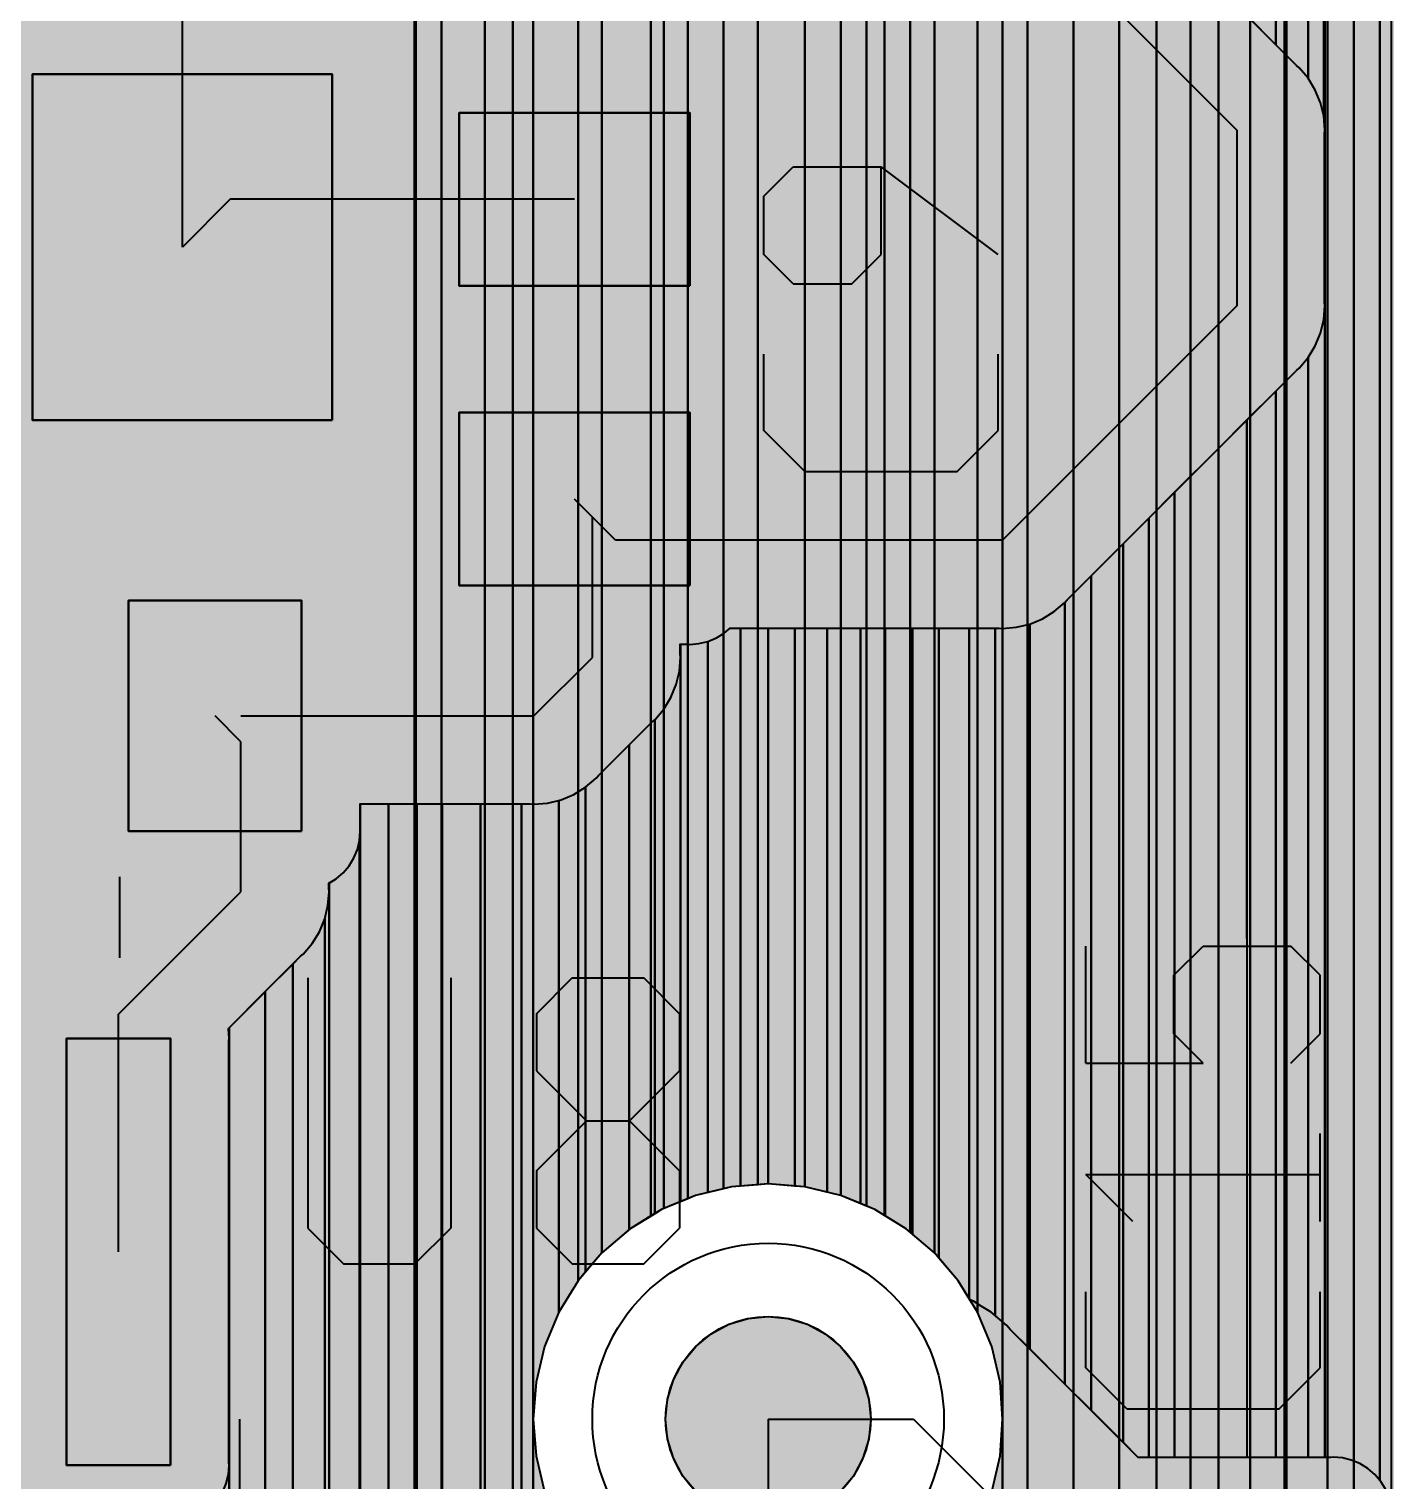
# Model space of a CAD drawing. Header units: millimetres. Extents: x 2 to 110, y 3 to 56.
# Drawn here: x 57.52 to 63.4, y 29.09 to 35.38 of the extents above; entities that cross this region are included whole.
import ezdxf

# ---------------------------------------------------------------- set-up
doc = ezdxf.new("R2010")
doc.units = ezdxf.units.MM
for name, color, linetype in [('bottom_copper', 7, 'Continuous'), ('drill_plated', 7, 'Continuous'), ('top_copper', 7, 'Continuous'), ('top_silk', 7, 'Continuous')]:
    doc.layers.add(name, color=color, linetype=linetype)

# ---------------------------------------------------------------- blocks, each defined once
blk = doc.blocks.new('Block30709')
at = {"layer": 'bottom_copper', "lineweight": 40}
for points in [[(1.0431, 0), (0.8566, 0), (0.8566, 48.838), (0.8982, 48.8552), (1.0431, 48.944), (1.0431, 0)], [(0.8566, 0), (0.7412, 0), (0.7412, 38.2971), (0.7487, 38.3093), (0.8099, 38.4571), (0.8472, 38.6126), (0.8566, 38.772), (0.8566, 0)], [(0.7412, 0), (0.5646, 0), (0.5646, 38.0554), (0.6651, 38.173), (0.7412, 38.2971), (0.7412, 0)], [(0.5552, 18.7894), (0.5179, 18.9449), (0.4567, 19.0927), (0.4066, 19.1744), (0.4066, 37.9273), (0.4396, 37.9475), (0.5552, 38.0463), (0.5552, 18.7894)], [(0.5646, 18.63), (0.5552, 18.7894), (0.5552, 38.0463), (0.5612, 38.0514), (0.5646, 38.0554), (0.5646, 18.63)], [(0.4066, 19.1744), (0.3731, 19.229), (0.2692, 19.3506), (0.2692, 37.8498), (0.3033, 37.8639), (0.4066, 37.9273), (0.4066, 19.1744)], [(0.2692, 19.3506), (0.1476, 19.4545), (0.1476, 37.8008), (0.1555, 37.8027), (0.2692, 37.8498), (0.2692, 19.3506)], [(0, 19.5428), (-0.1365, 19.5993), (-0.161, 19.6051), (-0.161, 37.753), (-0.1594, 37.7529), (0, 37.7654), (0, 19.5428)], [(0.1476, 19.4545), (0.0113, 19.5381), (0, 19.5428), (0, 37.7654), (0.1476, 37.8008), (0.1476, 19.4545)]]:
    blk.add_hatch(color=7, dxfattribs=at).paths.add_polyline_path(points, flags=0)
at = {"layer": 'bottom_copper', "color": 7, "lineweight": 40}
for points in [[(1.0431, 0), (0.8566, 0), (0.8566, 48.838), (0.8982, 48.8552), (1.0431, 48.944), (1.0431, 0)], [(0.8566, 0), (0.7412, 0), (0.7412, 38.2971), (0.7487, 38.3093), (0.8099, 38.4571), (0.8472, 38.6126), (0.8566, 38.772), (0.8566, 0)], [(0.7412, 0), (0.5646, 0), (0.5646, 38.0554), (0.6651, 38.173), (0.7412, 38.2971), (0.7412, 0)], [(0.5552, 18.7894), (0.5179, 18.9449), (0.4567, 19.0927), (0.4066, 19.1744), (0.4066, 37.9273), (0.4396, 37.9475), (0.5552, 38.0463), (0.5552, 18.7894)], [(0.5646, 18.63), (0.5552, 18.7894), (0.5552, 38.0463), (0.5612, 38.0514), (0.5646, 38.0554), (0.5646, 18.63)], [(0.4066, 19.1744), (0.3731, 19.229), (0.2692, 19.3506), (0.2692, 37.8498), (0.3033, 37.8639), (0.4066, 37.9273), (0.4066, 19.1744)], [(0.2692, 19.3506), (0.1476, 19.4545), (0.1476, 37.8008), (0.1555, 37.8027), (0.2692, 37.8498), (0.2692, 19.3506)], [(0, 19.5428), (-0.1365, 19.5993), (-0.161, 19.6051), (-0.161, 37.753), (-0.1594, 37.7529), (0, 37.7654), (0, 19.5428)], [(0.1476, 19.4545), (0.0113, 19.5381), (0, 19.5428), (0, 37.7654), (0.1476, 37.8008), (0.1476, 19.4545)]]:
    blk.add_lwpolyline(points, close=True, dxfattribs=at)
blk = doc.blocks.new('Block32048')
at = {"layer": 'bottom_copper', "lineweight": 40}
for points in [[(0.8535, 4.2449), (0.8113, 4.2708), (0.7746, 4.286), (0.7746, 19.4725), (0.8099, 19.5578), (0.8472, 19.7133), (0.8535, 19.8201), (0.8535, 4.2449)], [(0.7746, 4.286), (0.6635, 4.332), (0.6635, 19.2718), (0.6651, 19.2737), (0.7487, 19.41), (0.7746, 19.4725), (0.7746, 4.286)], [(0.6635, 4.332), (0.508, 4.3693), (0.508, 19.1066), (0.5612, 19.1521), (0.6635, 19.2718), (0.6635, 4.332)], [(0.508, 4.3693), (0.3486, 4.3818), (0.3033, 4.3782), (0.3033, 18.9646), (0.4396, 19.0482), (0.508, 19.1066), (0.508, 4.3693)], [(0.3033, 4.3782), (0.1892, 4.3693), (0.1555, 4.3612), (0.1555, 18.9034), (0.3033, 18.9646), (0.3033, 4.3782)], [(0.1555, 4.3612), (0.0337, 4.332), (0, 4.318), (0, 18.8661), (0.1555, 18.9034), (0.1555, 4.3612)], [(0, 4.318), (-0.1031, 4.2753), (-0.1031, 18.858), (0, 18.8661), (0, 4.318)], [(0.9645, 4.1727), (0.9476, 4.1872), (0.8535, 4.2449), (0.8535, 16.3167), (0.866, 16.1573), (0.9033, 16.0018), (0.9645, 15.854), (0.9645, 4.1727)], [(1.0692, 4.0833), (0.9645, 4.1727), (0.9645, 15.854), (1.0481, 15.7177), (1.0692, 15.693), (1.0692, 4.0833)], [(1.2567, 3.8254), (1.1731, 3.9617), (1.0692, 4.0833), (1.0692, 15.693), (1.152, 15.5961), (1.2567, 15.5066), (1.2567, 3.8254)], [(1.3646, 3.3627), (1.3552, 3.5221), (1.3179, 3.6776), (1.2567, 3.8254), (1.2567, 15.5066), (1.2736, 15.4922), (1.3646, 15.4364), (1.3646, 3.3627)], [(1.4738, -2.8146), (1.4212, -2.8187), (1.3646, -2.8323), (1.3646, 15.4364), (1.4099, 15.4086), (1.4738, 15.3821), (1.4738, -2.8146)], [(1.6729, -2.8135), (1.5806, -2.8062), (1.4738, -2.8146), (1.4738, 15.3821), (1.5577, 15.3474), (1.6729, 15.3197), (1.6729, -2.8135)], [(1.871, -2.8502), (1.74, -2.8187), (1.6729, -2.8135), (1.6729, 15.3197), (1.7132, 15.3101), (1.871, 15.2977), (1.871, -2.8502)], [(1.3646, -0.9553), (1.3552, -0.7959), (1.3179, -0.6404), (1.2567, -0.4926), (1.1731, -0.3563), (1.1731, 2.7637), (1.2567, 2.9), (1.3179, 3.0478), (1.3552, 3.2033), (1.3646, 3.3627), (1.3646, -0.9553)]]:
    blk.add_hatch(color=7, dxfattribs=at).paths.add_polyline_path(points, flags=0)
at = {"layer": 'bottom_copper', "color": 7, "lineweight": 40}
for points in [[(0.8535, 4.2449), (0.8113, 4.2708), (0.7746, 4.286), (0.7746, 19.4725), (0.8099, 19.5578), (0.8472, 19.7133), (0.8535, 19.8201), (0.8535, 4.2449)], [(0.7746, 4.286), (0.6635, 4.332), (0.6635, 19.2718), (0.6651, 19.2737), (0.7487, 19.41), (0.7746, 19.4725), (0.7746, 4.286)], [(0.6635, 4.332), (0.508, 4.3693), (0.508, 19.1066), (0.5612, 19.1521), (0.6635, 19.2718), (0.6635, 4.332)], [(0.508, 4.3693), (0.3486, 4.3818), (0.3033, 4.3782), (0.3033, 18.9646), (0.4396, 19.0482), (0.508, 19.1066), (0.508, 4.3693)], [(0.3033, 4.3782), (0.1892, 4.3693), (0.1555, 4.3612), (0.1555, 18.9034), (0.3033, 18.9646), (0.3033, 4.3782)], [(0.1555, 4.3612), (0.0337, 4.332), (0, 4.318), (0, 18.8661), (0.1555, 18.9034), (0.1555, 4.3612)], [(0, 4.318), (-0.1031, 4.2753), (-0.1031, 18.858), (0, 18.8661), (0, 4.318)], [(0.9645, 4.1727), (0.9476, 4.1872), (0.8535, 4.2449), (0.8535, 16.3167), (0.866, 16.1573), (0.9033, 16.0018), (0.9645, 15.854), (0.9645, 4.1727)], [(1.0692, 4.0833), (0.9645, 4.1727), (0.9645, 15.854), (1.0481, 15.7177), (1.0692, 15.693), (1.0692, 4.0833)], [(1.2567, 3.8254), (1.1731, 3.9617), (1.0692, 4.0833), (1.0692, 15.693), (1.152, 15.5961), (1.2567, 15.5066), (1.2567, 3.8254)], [(1.3646, 3.3627), (1.3552, 3.5221), (1.3179, 3.6776), (1.2567, 3.8254), (1.2567, 15.5066), (1.2736, 15.4922), (1.3646, 15.4364), (1.3646, 3.3627)], [(1.4738, -2.8146), (1.4212, -2.8187), (1.3646, -2.8323), (1.3646, 15.4364), (1.4099, 15.4086), (1.4738, 15.3821), (1.4738, -2.8146)], [(1.6729, -2.8135), (1.5806, -2.8062), (1.4738, -2.8146), (1.4738, 15.3821), (1.5577, 15.3474), (1.6729, 15.3197), (1.6729, -2.8135)], [(1.871, -2.8502), (1.74, -2.8187), (1.6729, -2.8135), (1.6729, 15.3197), (1.7132, 15.3101), (1.871, 15.2977), (1.871, -2.8502)], [(1.3646, -0.9553), (1.3552, -0.7959), (1.3179, -0.6404), (1.2567, -0.4926), (1.1731, -0.3563), (1.1731, 2.7637), (1.2567, 2.9), (1.3179, 3.0478), (1.3552, 3.2033), (1.3646, 3.3627), (1.3646, -0.9553)]]:
    blk.add_lwpolyline(points, close=True, dxfattribs=at)
blk = doc.blocks.new('Block32662')
at = {"layer": 'bottom_copper', "lineweight": 40}
for points in [[(0, 0), (-2.181, -2.1811), (-3.4404, -2.1811), (-3.4404, 42.8669), (0, 42.8669), (0, 0)], [(0.0057, 0.0057), (0, 0), (0, 41.2519), (0.0057, 41.1793), (0.0057, 0.0057)], [(0.1167, 0.1167), (0.0057, 0.0057), (0.0057, 33.7599), (0.0182, 33.6005), (0.0555, 33.445), (0.1167, 33.2972), (0.1167, 0.1167)], [(0.3042, 0.3042), (0.1167, 0.1167), (0.1167, 33.2972), (0.2003, 33.1609), (0.3042, 33.0393), (0.3042, 0.3042)], [(0.4258, 0.4258), (0.3042, 0.3042), (0.3042, 33.0393), (0.4258, 32.9354), (0.4258, 0.4258)], [(0.5137, 0.5137), (0.4258, 0.4258), (0.4258, 32.9354), (0.5137, 32.8815), (0.5137, 0.5137)], [(0.7083, 17.8489), (0.6247, 17.7126), (0.5635, 17.5648), (0.5262, 17.4093), (0.5137, 17.2499), (0.5137, 32.8815), (0.5621, 32.8518), (0.7083, 32.7913), (0.7083, 17.8489)], [(0.8122, 17.9705), (0.7083, 17.8489), (0.7083, 32.7913), (0.7099, 32.7906), (0.8122, 32.7661), (0.8122, 17.9705)], [(1.0248, 18.1302), (0.9338, 18.0744), (0.8122, 17.9705), (0.8122, 32.7661), (0.8654, 32.7533), (1.0248, 32.7408), (1.0248, 18.1302)], [(1.0811, 18.1625), (1.0701, 18.158), (1.0248, 18.1302), (1.0248, 32.7408), (1.0811, 32.7452), (1.0811, 18.1625)], [(0.7083, 13.5309), (0.6247, 13.3946), (0.5635, 13.2468), (0.5262, 13.0913), (0.5137, 12.9319), (0.5137, 17.2499), (0.5262, 17.0905), (0.5635, 16.935), (0.6247, 16.7872), (0.7083, 16.6509), (0.7083, 13.5309)]]:
    blk.add_hatch(color=7, dxfattribs=at).paths.add_polyline_path(points, flags=0)
at = {"layer": 'bottom_copper', "color": 7, "lineweight": 40}
for points in [[(0, 0), (-2.181, -2.1811), (-3.4404, -2.1811), (-3.4404, 42.8669), (0, 42.8669), (0, 0)], [(0.0057, 0.0057), (0, 0), (0, 41.2519), (0.0057, 41.1793), (0.0057, 0.0057)], [(0.1167, 0.1167), (0.0057, 0.0057), (0.0057, 33.7599), (0.0182, 33.6005), (0.0555, 33.445), (0.1167, 33.2972), (0.1167, 0.1167)], [(0.3042, 0.3042), (0.1167, 0.1167), (0.1167, 33.2972), (0.2003, 33.1609), (0.3042, 33.0393), (0.3042, 0.3042)], [(0.4258, 0.4258), (0.3042, 0.3042), (0.3042, 33.0393), (0.4258, 32.9354), (0.4258, 0.4258)], [(0.5137, 0.5137), (0.4258, 0.4258), (0.4258, 32.9354), (0.5137, 32.8815), (0.5137, 0.5137)], [(0.7083, 17.8489), (0.6247, 17.7126), (0.5635, 17.5648), (0.5262, 17.4093), (0.5137, 17.2499), (0.5137, 32.8815), (0.5621, 32.8518), (0.7083, 32.7913), (0.7083, 17.8489)], [(0.8122, 17.9705), (0.7083, 17.8489), (0.7083, 32.7913), (0.7099, 32.7906), (0.8122, 32.7661), (0.8122, 17.9705)], [(1.0248, 18.1302), (0.9338, 18.0744), (0.8122, 17.9705), (0.8122, 32.7661), (0.8654, 32.7533), (1.0248, 32.7408), (1.0248, 18.1302)], [(1.0811, 18.1625), (1.0701, 18.158), (1.0248, 18.1302), (1.0248, 32.7408), (1.0811, 32.7452), (1.0811, 18.1625)], [(0.7083, 13.5309), (0.6247, 13.3946), (0.5635, 13.2468), (0.5262, 13.0913), (0.5137, 12.9319), (0.5137, 17.2499), (0.5262, 17.0905), (0.5635, 16.935), (0.6247, 16.7872), (0.7083, 16.6509), (0.7083, 13.5309)]]:
    blk.add_lwpolyline(points, close=True, dxfattribs=at)
blk = doc.blocks.new('Block110843')
at = {"layer": 'top_copper', "lineweight": 40}
for points in [[(9.8731, 1.5999), (9.8507, 1.6262), (9.8203, 1.6521), (9.7862, 1.673), (9.7606, 1.6836), (9.7606, 17.314), (9.8731, 17.2015), (9.8731, 1.5999)], [(9.9222, 1.4859), (9.9128, 1.5247), (9.8975, 1.5617), (9.8766, 1.5958), (9.8731, 1.5999), (9.8731, 17.2015), (9.9222, 17.1524), (9.9222, 1.4859)], [(9.7606, 1.6836), (9.7492, 1.6883), (9.7104, 1.6977), (9.6705, 1.7008), (9.6605, 1.7), (9.6348, 1.7), (9.6348, 14.3283), (9.6527, 14.3575), (9.7139, 14.5053), (9.7512, 14.6608), (9.7606, 14.8202), (9.7606, 1.6836)], [(9.6301, 7.514), (9.6161, 7.5723), (9.5931, 7.6277), (9.5618, 7.6788), (9.5618, 14.2127), (9.5691, 14.2212), (9.6301, 14.3207), (9.6301, 7.514)], [(9.6348, 7.4542), (9.6301, 7.5139), (9.6301, 14.3207), (9.6348, 14.3283), (9.6348, 7.4542)], [(9.5618, 7.6788), (9.5228, 7.7244), (9.5114, 7.7342), (9.4219, 7.8237), (9.4219, 14.0626), (9.4652, 14.0996), (9.5618, 14.2127), (9.5618, 7.6788)], [(9.4219, 7.8237), (9.2969, 7.9487), (9.2968, 13.967), (9.3436, 13.9957), (9.4219, 14.0626), (9.4219, 7.8237)], [(9.6348, 6.6922), (9.6336, 6.7071), (9.6336, 7.4393), (9.6348, 7.4542), (9.6348, 6.6922)], [(9.6348, 1.7), (9.5618, 1.7), (9.5618, 6.4676), (9.5931, 6.5187), (9.6161, 6.5741), (9.6301, 6.6324), (9.6348, 6.6922), (9.6348, 1.7)], [(9.5618, 1.7), (9.4219, 1.7), (9.4219, 6.3227), (9.5114, 6.4122), (9.5228, 6.422), (9.5618, 6.4675), (9.5618, 1.7)], [(9.4219, 1.7), (9.2969, 1.7), (9.2968, 6.1976), (9.4219, 6.3227), (9.4219, 1.7)], [(9.2968, 1.7), (9.1732, 1.7), (9.1732, 6.074), (9.2968, 6.1976), (9.2968, 1.7)], [(9.1732, 1.7), (8.9831, 1.7), (8.9831, 5.8839), (9.1732, 6.074), (9.1732, 1.7)], [(8.9831, 1.7), (8.8711, 1.7), (8.871, 5.7718), (8.9831, 5.8839), (8.9831, 1.7)], [(8.871, 1.7), (8.8249, 1.7), (8.7592, 1.7657), (8.7592, 5.66), (8.871, 5.7718), (8.871, 1.7)], [(8.7592, 1.7657), (8.6207, 1.9042), (8.6207, 5.5215), (8.7592, 5.66), (8.7592, 1.7657)], [(8.6207, 1.9042), (8.5068, 2.018), (8.5068, 5.406), (8.5166, 5.4174), (8.6207, 5.5215), (8.6207, 1.9042)], [(8.5068, 2.018), (8.3547, 2.1701), (8.3547, 5.3127), (8.4101, 5.3357), (8.4612, 5.367), (8.5068, 5.406), (8.5068, 2.018)], [(7.1009, 2.8759), (7.0612, 2.8728), (6.9593, 2.8484), (6.9593, 5.237), (6.9962, 5.2523), (7.0303, 5.2732), (7.0561, 5.2952), (7.1009, 5.2952), (7.1009, 2.8759)], [(7.2206, 2.8853), (7.1009, 2.8759), (7.1009, 5.2952), (7.2206, 5.2952), (7.2206, 2.8853)], [(7.3365, 2.8762), (7.2206, 2.8853), (7.2206, 5.2952), (7.3365, 5.2952), (7.3365, 2.8762)], [(7.4768, 2.8496), (7.38, 2.8728), (7.3365, 2.8762), (7.3365, 5.2952), (7.4768, 5.2952), (7.4768, 2.8496)], [(7.6207, 2.8002), (7.5355, 2.8355), (7.4768, 2.8496), (7.4768, 5.2952), (7.6207, 5.2952), (7.6207, 2.8002)], [(7.7286, 2.7465), (7.6833, 2.7743), (7.6207, 2.8002), (7.6207, 5.2952), (7.7286, 5.2952), (7.7286, 2.7465)], [(7.8467, 2.6675), (7.8196, 2.6907), (7.7286, 2.7465), (7.7286, 5.2952), (7.8467, 5.2952), (7.8467, 2.6675)], [(7.9609, 2.5637), (7.9412, 2.5868), (7.8467, 2.6675), (7.8467, 5.2952), (7.9609, 5.2952), (7.9609, 2.5637)], [(8.0922, 2.3885), (8.0451, 2.4652), (7.9609, 2.5637), (7.9609, 5.2952), (8.0922, 5.2952), (8.0922, 2.3885)], [(8.2042, 2.3157), (8.1874, 2.33), (8.1445, 2.3562), (8.1107, 2.377), (8.0953, 2.3834), (8.0922, 2.3885), (8.0922, 5.2952), (8.2042, 5.2952), (8.2042, 2.3157)], [(8.3547, 2.1701), (8.2703, 2.2545), (8.2558, 2.2716), (8.2042, 2.3157), (8.2042, 5.2952), (8.2217, 5.2952), (8.2366, 5.294), (8.2963, 5.2987), (8.3547, 5.3127), (8.3547, 2.1701)], [(6.8408, 5.1682), (6.8396, 5.1831), (6.8396, 5.2253), (6.8408, 5.2253), (6.8408, 5.1682)], [(6.9593, 2.8484), (6.9057, 2.8355), (6.8408, 2.8086), (6.8408, 5.2253), (6.8706, 5.2253), (6.8806, 5.2245), (6.9204, 5.2277), (6.9593, 5.237), (6.9593, 2.8484)], [(6.8408, 2.8086), (6.7678, 2.7784), (6.7678, 4.9436), (6.7991, 4.9947), (6.8221, 5.0501), (6.8361, 5.1084), (6.8408, 5.1682), (6.8408, 2.8086)], [(6.7678, 2.7784), (6.7579, 2.7743), (6.7288, 2.7565), (6.7288, 4.898), (6.7678, 4.9435), (6.7678, 2.7784)], [(6.7288, 2.7565), (6.6216, 2.6907), (6.6176, 2.6873), (6.6176, 4.7884), (6.7174, 4.8882), (6.7288, 4.898), (6.7288, 2.7565)], [(6.6176, 2.6873), (6.5, 2.5868), (6.4292, 2.5039), (6.4292, 4.605), (6.4748, 4.644), (6.4846, 4.6554), (6.6176, 4.7884), (6.6176, 2.6873)], [(6.4292, 2.5039), (6.3961, 2.4652), (6.3125, 2.3289), (6.3125, 4.5483), (6.3227, 4.5507), (6.3781, 4.5737), (6.4292, 4.605), (6.4292, 2.5039)], [(5.4523, 4.4143), (5.4515, 4.4243), (5.4515, 4.5332), (5.4523, 4.5332), (5.4523, 4.4143)], [(5.5744, -0.7497), (5.4523, -0.8718), (5.4523, 4.5332), (5.5744, 4.5332), (5.5744, -0.7497)], [(5.6966, -0.6275), (5.5744, -0.7497), (5.5744, 4.5332), (5.6966, 4.5332), (5.6966, -0.6275)], [(5.8072, -0.5304), (5.7915, -0.54), (5.7231, -0.5984), (5.7086, -0.6155), (5.6966, -0.6275), (5.6966, 4.5332), (5.8072, 4.5332), (5.8072, -0.5304)], [(5.9727, -0.4535), (5.9514, -0.4586), (5.8897, -0.4841), (5.8682, -0.493), (5.8072, -0.5304), (5.8072, 4.5332), (5.9727, 4.5332), (5.9727, -0.4535)], [(6.1509, -0.4323), (6.1285, -0.4305), (6.0389, -0.4376), (5.9727, -0.4535), (5.9727, 4.5332), (6.1509, 4.5332), (6.1509, -0.4323)], [(6.2015, -0.4323), (6.1509, -0.4323), (6.1509, 4.5332), (6.1897, 4.5332), (6.2015, 4.5322), (6.2015, -0.4323)], [(6.3125, 2.3289), (6.2513, 2.1811), (6.214, 2.0256), (6.2015, 1.8662), (6.2015, 4.5322), (6.2046, 4.532), (6.2643, 4.5367), (6.3125, 4.5483), (6.3125, 2.3289)], [(5.4523, -0.8718), (5.4491, -0.875), (5.4489, 4.3737), (5.4491, 4.3745), (5.4523, 4.4143), (5.4523, -0.8718)], [(5.4489, -0.8752), (5.3168, -1.0073), (5.3168, 4.1895), (5.3472, 4.2082), (5.3776, 4.2342), (5.4036, 4.2646), (5.4245, 4.2987), (5.4398, 4.3356), (5.4489, 4.3737), (5.4489, -0.8752)], [(5.3168, 4.1522), (5.3156, 4.1672), (5.3156, 4.1888), (5.3168, 4.1895), (5.3168, 4.1522)], [(5.3168, -1.0073), (5.2981, -1.026), (5.2981, 4.0341), (5.3121, 4.0924), (5.3168, 4.1522), (5.3168, -1.0073)], [(5.2981, -1.026), (5.1592, -1.165), (5.1592, 3.838), (5.1934, 3.8722), (5.2048, 3.882), (5.2437, 3.9275), (5.2751, 3.9787), (5.2981, 4.0341), (5.2981, -1.026)], [(5.1592, -1.165), (5.0403, -1.2839), (5.0403, 3.7191), (5.1592, 3.838), (5.1592, -1.165)], [(5.0403, -1.2839), (4.8833, -1.4409), (4.8833, 3.5621), (5.0403, 3.7191), (5.0403, -1.2839)], [(4.8833, 3.5162), (4.8801, 3.5561), (4.8796, 3.5584), (4.8833, 3.5621), (4.8833, 3.5162)], [(4.8833, 1.6662), (4.8825, 1.6762), (4.8825, 3.5062), (4.8833, 3.5162), (4.8833, 1.6662)], [(6.3125, -0.4323), (6.2015, -0.4323), (6.2015, 1.8662), (6.214, 1.7068), (6.2513, 1.5513), (6.3125, 1.4035), (6.3125, -0.4323)], [(4.8833, -0.9338), (4.8801, -0.8939), (4.8708, -0.8551), (4.8555, -0.8181), (4.8346, -0.784), (4.8087, -0.7536), (4.8087, 1.486), (4.8346, 1.5164), (4.8555, 1.5505), (4.8708, 1.5875), (4.8801, 1.6263), (4.8833, 1.6662), (4.8833, -0.9338)]]:
    blk.add_hatch(color=7, dxfattribs=at).paths.add_polyline_path(points, flags=0)
at = {"layer": 'top_copper', "color": 7, "lineweight": 40}
for points in [[(9.8731, 1.5999), (9.8507, 1.6262), (9.8203, 1.6521), (9.7862, 1.673), (9.7606, 1.6836), (9.7606, 17.314), (9.8731, 17.2015), (9.8731, 1.5999)], [(9.9222, 1.4859), (9.9128, 1.5247), (9.8975, 1.5617), (9.8766, 1.5958), (9.8731, 1.5999), (9.8731, 17.2015), (9.9222, 17.1524), (9.9222, 1.4859)], [(9.7606, 1.6836), (9.7492, 1.6883), (9.7104, 1.6977), (9.6705, 1.7008), (9.6605, 1.7), (9.6348, 1.7), (9.6348, 14.3283), (9.6527, 14.3575), (9.7139, 14.5053), (9.7512, 14.6608), (9.7606, 14.8202), (9.7606, 1.6836)], [(9.6301, 7.514), (9.6161, 7.5723), (9.5931, 7.6277), (9.5618, 7.6788), (9.5618, 14.2127), (9.5691, 14.2212), (9.6301, 14.3207), (9.6301, 7.514)], [(9.6348, 7.4542), (9.6301, 7.5139), (9.6301, 14.3207), (9.6348, 14.3283), (9.6348, 7.4542)], [(9.5618, 7.6788), (9.5228, 7.7244), (9.5114, 7.7342), (9.4219, 7.8237), (9.4219, 14.0626), (9.4652, 14.0996), (9.5618, 14.2127), (9.5618, 7.6788)], [(9.4219, 7.8237), (9.2969, 7.9487), (9.2968, 13.967), (9.3436, 13.9957), (9.4219, 14.0626), (9.4219, 7.8237)], [(9.6348, 6.6922), (9.6336, 6.7071), (9.6336, 7.4393), (9.6348, 7.4542), (9.6348, 6.6922)], [(9.6348, 1.7), (9.5618, 1.7), (9.5618, 6.4676), (9.5931, 6.5187), (9.6161, 6.5741), (9.6301, 6.6324), (9.6348, 6.6922), (9.6348, 1.7)], [(9.5618, 1.7), (9.4219, 1.7), (9.4219, 6.3227), (9.5114, 6.4122), (9.5228, 6.422), (9.5618, 6.4675), (9.5618, 1.7)], [(9.4219, 1.7), (9.2969, 1.7), (9.2968, 6.1976), (9.4219, 6.3227), (9.4219, 1.7)], [(9.2968, 1.7), (9.1732, 1.7), (9.1732, 6.074), (9.2968, 6.1976), (9.2968, 1.7)], [(9.1732, 1.7), (8.9831, 1.7), (8.9831, 5.8839), (9.1732, 6.074), (9.1732, 1.7)], [(8.9831, 1.7), (8.8711, 1.7), (8.871, 5.7718), (8.9831, 5.8839), (8.9831, 1.7)], [(8.871, 1.7), (8.8249, 1.7), (8.7592, 1.7657), (8.7592, 5.66), (8.871, 5.7718), (8.871, 1.7)], [(8.7592, 1.7657), (8.6207, 1.9042), (8.6207, 5.5215), (8.7592, 5.66), (8.7592, 1.7657)], [(8.6207, 1.9042), (8.5068, 2.018), (8.5068, 5.406), (8.5166, 5.4174), (8.6207, 5.5215), (8.6207, 1.9042)], [(8.5068, 2.018), (8.3547, 2.1701), (8.3547, 5.3127), (8.4101, 5.3357), (8.4612, 5.367), (8.5068, 5.406), (8.5068, 2.018)], [(7.1009, 2.8759), (7.0612, 2.8728), (6.9593, 2.8484), (6.9593, 5.237), (6.9962, 5.2523), (7.0303, 5.2732), (7.0561, 5.2952), (7.1009, 5.2952), (7.1009, 2.8759)], [(7.2206, 2.8853), (7.1009, 2.8759), (7.1009, 5.2952), (7.2206, 5.2952), (7.2206, 2.8853)], [(7.3365, 2.8762), (7.2206, 2.8853), (7.2206, 5.2952), (7.3365, 5.2952), (7.3365, 2.8762)], [(7.4768, 2.8496), (7.38, 2.8728), (7.3365, 2.8762), (7.3365, 5.2952), (7.4768, 5.2952), (7.4768, 2.8496)], [(7.6207, 2.8002), (7.5355, 2.8355), (7.4768, 2.8496), (7.4768, 5.2952), (7.6207, 5.2952), (7.6207, 2.8002)], [(7.7286, 2.7465), (7.6833, 2.7743), (7.6207, 2.8002), (7.6207, 5.2952), (7.7286, 5.2952), (7.7286, 2.7465)], [(7.8467, 2.6675), (7.8196, 2.6907), (7.7286, 2.7465), (7.7286, 5.2952), (7.8467, 5.2952), (7.8467, 2.6675)], [(7.9609, 2.5637), (7.9412, 2.5868), (7.8467, 2.6675), (7.8467, 5.2952), (7.9609, 5.2952), (7.9609, 2.5637)], [(8.0922, 2.3885), (8.0451, 2.4652), (7.9609, 2.5637), (7.9609, 5.2952), (8.0922, 5.2952), (8.0922, 2.3885)], [(8.2042, 2.3157), (8.1874, 2.33), (8.1445, 2.3562), (8.1107, 2.377), (8.0953, 2.3834), (8.0922, 2.3885), (8.0922, 5.2952), (8.2042, 5.2952), (8.2042, 2.3157)], [(8.3547, 2.1701), (8.2703, 2.2545), (8.2558, 2.2716), (8.2042, 2.3157), (8.2042, 5.2952), (8.2217, 5.2952), (8.2366, 5.294), (8.2963, 5.2987), (8.3547, 5.3127), (8.3547, 2.1701)], [(6.8408, 5.1682), (6.8396, 5.1831), (6.8396, 5.2253), (6.8408, 5.2253), (6.8408, 5.1682)], [(6.9593, 2.8484), (6.9057, 2.8355), (6.8408, 2.8086), (6.8408, 5.2253), (6.8706, 5.2253), (6.8806, 5.2245), (6.9204, 5.2277), (6.9593, 5.237), (6.9593, 2.8484)], [(6.8408, 2.8086), (6.7678, 2.7784), (6.7678, 4.9436), (6.7991, 4.9947), (6.8221, 5.0501), (6.8361, 5.1084), (6.8408, 5.1682), (6.8408, 2.8086)], [(6.7678, 2.7784), (6.7579, 2.7743), (6.7288, 2.7565), (6.7288, 4.898), (6.7678, 4.9435), (6.7678, 2.7784)], [(6.7288, 2.7565), (6.6216, 2.6907), (6.6176, 2.6873), (6.6176, 4.7884), (6.7174, 4.8882), (6.7288, 4.898), (6.7288, 2.7565)], [(6.6176, 2.6873), (6.5, 2.5868), (6.4292, 2.5039), (6.4292, 4.605), (6.4748, 4.644), (6.4846, 4.6554), (6.6176, 4.7884), (6.6176, 2.6873)], [(6.4292, 2.5039), (6.3961, 2.4652), (6.3125, 2.3289), (6.3125, 4.5483), (6.3227, 4.5507), (6.3781, 4.5737), (6.4292, 4.605), (6.4292, 2.5039)], [(5.4523, 4.4143), (5.4515, 4.4243), (5.4515, 4.5332), (5.4523, 4.5332), (5.4523, 4.4143)], [(5.5744, -0.7497), (5.4523, -0.8718), (5.4523, 4.5332), (5.5744, 4.5332), (5.5744, -0.7497)], [(5.6966, -0.6275), (5.5744, -0.7497), (5.5744, 4.5332), (5.6966, 4.5332), (5.6966, -0.6275)], [(5.8072, -0.5304), (5.7915, -0.54), (5.7231, -0.5984), (5.7086, -0.6155), (5.6966, -0.6275), (5.6966, 4.5332), (5.8072, 4.5332), (5.8072, -0.5304)], [(5.9727, -0.4535), (5.9514, -0.4586), (5.8897, -0.4841), (5.8682, -0.493), (5.8072, -0.5304), (5.8072, 4.5332), (5.9727, 4.5332), (5.9727, -0.4535)], [(6.1509, -0.4323), (6.1285, -0.4305), (6.0389, -0.4376), (5.9727, -0.4535), (5.9727, 4.5332), (6.1509, 4.5332), (6.1509, -0.4323)], [(6.2015, -0.4323), (6.1509, -0.4323), (6.1509, 4.5332), (6.1897, 4.5332), (6.2015, 4.5322), (6.2015, -0.4323)], [(6.3125, 2.3289), (6.2513, 2.1811), (6.214, 2.0256), (6.2015, 1.8662), (6.2015, 4.5322), (6.2046, 4.532), (6.2643, 4.5367), (6.3125, 4.5483), (6.3125, 2.3289)], [(5.4523, -0.8718), (5.4491, -0.875), (5.4489, 4.3737), (5.4491, 4.3745), (5.4523, 4.4143), (5.4523, -0.8718)], [(5.4489, -0.8752), (5.3168, -1.0073), (5.3168, 4.1895), (5.3472, 4.2082), (5.3776, 4.2342), (5.4036, 4.2646), (5.4245, 4.2987), (5.4398, 4.3356), (5.4489, 4.3737), (5.4489, -0.8752)], [(5.3168, 4.1522), (5.3156, 4.1672), (5.3156, 4.1888), (5.3168, 4.1895), (5.3168, 4.1522)], [(5.3168, -1.0073), (5.2981, -1.026), (5.2981, 4.0341), (5.3121, 4.0924), (5.3168, 4.1522), (5.3168, -1.0073)], [(5.2981, -1.026), (5.1592, -1.165), (5.1592, 3.838), (5.1934, 3.8722), (5.2048, 3.882), (5.2437, 3.9275), (5.2751, 3.9787), (5.2981, 4.0341), (5.2981, -1.026)], [(5.1592, -1.165), (5.0403, -1.2839), (5.0403, 3.7191), (5.1592, 3.838), (5.1592, -1.165)], [(5.0403, -1.2839), (4.8833, -1.4409), (4.8833, 3.5621), (5.0403, 3.7191), (5.0403, -1.2839)], [(4.8833, 3.5162), (4.8801, 3.5561), (4.8796, 3.5584), (4.8833, 3.5621), (4.8833, 3.5162)], [(4.8833, 1.6662), (4.8825, 1.6762), (4.8825, 3.5062), (4.8833, 3.5162), (4.8833, 1.6662)], [(6.3125, -0.4323), (6.2015, -0.4323), (6.2015, 1.8662), (6.214, 1.7068), (6.2513, 1.5513), (6.3125, 1.4035), (6.3125, -0.4323)], [(4.8833, -0.9338), (4.8801, -0.8939), (4.8708, -0.8551), (4.8555, -0.8181), (4.8346, -0.784), (4.8087, -0.7536), (4.8087, 1.486), (4.8346, 1.5164), (4.8555, 1.5505), (4.8708, 1.5875), (4.8801, 1.6263), (4.8833, 1.6662), (4.8833, -0.9338)]]:
    blk.add_lwpolyline(points, close=True, dxfattribs=at)

msp = doc.modelspace()

# ---------------------------------------------------------------- hatches: boundary and pattern name
at = {"layer": 'bottom_copper', "lineweight": 40}
msp.add_hatch(color=7, dxfattribs=at).paths.add_polyline_path([(61.156, 29.2693), (61.1307, 29.1859), (61.0896, 29.109), (61.0343, 29.0417), (60.967, 28.9864), (60.8901, 28.9453), (60.8067, 28.92), (60.72, 28.9115), (60.6333, 28.92), (60.5499, 28.9453), (60.473, 28.9864), (60.4057, 29.0417), (60.3504, 29.109), (60.3093, 29.1859), (60.284, 29.2693), (60.2755, 29.356), (60.284, 29.4427), (60.3093, 29.5261), (60.3504, 29.603), (60.4057, 29.6703), (60.473, 29.7256), (60.5499, 29.7667), (60.6333, 29.792), (60.72, 29.8005), (60.8067, 29.792), (60.8901, 29.7667), (60.967, 29.7256), (61.0343, 29.6703), (61.0896, 29.603), (61.1307, 29.5261), (61.156, 29.4427), (61.1645, 29.356), (61.156, 29.2693)], flags=0)
at = {"layer": 'drill_plated', "lineweight": 40}
msp.add_hatch(color=7, dxfattribs=at).paths.add_polyline_path([(61.156, 29.2693), (61.1307, 29.1859), (61.0896, 29.109), (61.0343, 29.0417), (60.967, 28.9864), (60.8901, 28.9453), (60.8067, 28.92), (60.72, 28.9115), (60.6333, 28.92), (60.5499, 28.9453), (60.473, 28.9864), (60.4057, 29.0417), (60.3504, 29.109), (60.3093, 29.1859), (60.284, 29.2693), (60.2755, 29.356), (60.284, 29.4427), (60.3093, 29.5261), (60.3504, 29.603), (60.4057, 29.6703), (60.473, 29.7256), (60.5499, 29.7667), (60.6333, 29.792), (60.72, 29.8005), (60.8067, 29.792), (60.8901, 29.7667), (60.967, 29.7256), (61.0343, 29.6703), (61.0896, 29.603), (61.1307, 29.5261), (61.156, 29.4427), (61.1645, 29.356), (61.156, 29.2693)], flags=0)
at = {"layer": 'top_copper', "lineweight": 40}
for points in [[(58.83, 33.6862), (57.53, 33.6862), (57.53, 35.1858), (58.83, 35.1858), (58.83, 33.6862)], [(60.38, 34.2691), (59.3802, 34.2691), (59.3802, 35.0189), (60.38, 35.0189), (60.38, 34.2691)], [(60.38, 32.9691), (59.3802, 32.9691), (59.3802, 33.7189), (60.38, 33.7189), (60.38, 32.9691)], [(58.6969, 31.9041), (57.9471, 31.9041), (57.9471, 32.9039), (58.6969, 32.9039), (58.6969, 31.9041)], [(58.1279, 29.156), (57.6779, 29.156), (57.6779, 31.006), (58.1279, 31.006), (58.1279, 29.156)], [(61.156, 29.2693), (61.1307, 29.1859), (61.0896, 29.109), (61.0343, 29.0417), (60.967, 28.9864), (60.8901, 28.9453), (60.8067, 28.92), (60.72, 28.9115), (60.6333, 28.92), (60.5499, 28.9453), (60.473, 28.9864), (60.4057, 29.0417), (60.3504, 29.109), (60.3093, 29.1859), (60.284, 29.2693), (60.2755, 29.356), (60.284, 29.4427), (60.3093, 29.5261), (60.3504, 29.603), (60.4057, 29.6703), (60.473, 29.7256), (60.5499, 29.7667), (60.6333, 29.792), (60.72, 29.8005), (60.8067, 29.792), (60.8901, 29.7667), (60.967, 29.7256), (61.0343, 29.6703), (61.0896, 29.603), (61.1307, 29.5261), (61.156, 29.4427), (61.1645, 29.356), (61.156, 29.2693)]]:
    msp.add_hatch(color=7, dxfattribs=at).paths.add_polyline_path(points, flags=0)

# ---------------------------------------------------------------- linework, layer by layer
at = {"layer": 'bottom_copper', "color": 7, "lineweight": 40}
for p, q in [((60.2683, 30.2686), (60.2683, 44.8513)), ((60.2683, 44.8513), (60.2683, 30.2686)), ((62.2424, 23.1431), (62.2424, 41.291)), ((62.2424, 41.291), (62.2424, 23.1431)), ((60.5606, 30.3626), (60.4051, 30.3253)), ((60.72, 30.3751), (60.5606, 30.3626)), ((60.8794, 30.3626), (60.72, 30.3751)), ((61.0349, 30.3253), (60.8794, 30.3626)), ((60.4051, 30.3253), (60.2683, 30.2686)), ((61.1827, 30.2641), (61.0349, 30.3253)), ((60.2573, 30.2641), (60.121, 30.1805)), ((60.2683, 30.2686), (60.2573, 30.2641)), ((61.319, 30.1805), (61.1827, 30.2641)), ((60.121, 30.1805), (59.9994, 30.0766)), ((61.4406, 30.0766), (61.319, 30.1805)), ((59.9994, 30.0766), (59.8955, 29.955)), ((61.5445, 29.955), (61.4406, 30.0766)), ((59.8955, 29.955), (59.8119, 29.8187)), ((61.6281, 29.8187), (61.5445, 29.955)), ((59.8119, 29.8187), (59.7507, 29.6709)), ((61.6893, 29.6709), (61.6281, 29.8187)), ((59.7507, 29.6709), (59.7134, 29.5154)), ((61.7266, 29.5154), (61.6893, 29.6709)), ((59.7134, 29.5154), (59.7009, 29.356)), ((61.736, 29.356), (61.7266, 29.5154)), ((59.7009, 29.356), (59.7134, 29.1966)), ((61.7266, 29.1966), (61.736, 29.356)), ((59.7134, 29.1966), (59.7507, 29.0411)), ((61.6893, 29.0411), (61.7266, 29.1966))]:
    msp.add_line(p, q, dxfattribs=at)
msp.add_lwpolyline([(60.4057, 29.0417), (60.3504, 29.109), (60.3093, 29.1859), (60.284, 29.2693), (60.2755, 29.356), (60.284, 29.4427), (60.3093, 29.5261), (60.3504, 29.603), (60.4057, 29.6703), (60.473, 29.7256), (60.5499, 29.7667), (60.6333, 29.792), (60.72, 29.8005), (60.8067, 29.792), (60.8901, 29.7667), (60.967, 29.7256), (61.0343, 29.6703), (61.0896, 29.603), (61.1307, 29.5261), (61.156, 29.4427), (61.1645, 29.356), (61.156, 29.2693), (61.156, 29.2693), (61.1307, 29.1859), (61.0896, 29.109), (61.0343, 29.0417)], dxfattribs=at)
for major_axis in [(0.762, 0), (0.4445, 0)]:
    msp.add_ellipse((60.72, 29.356), major_axis=major_axis, ratio=1, dxfattribs=at)
at = {"layer": 'drill_plated', "color": 7, "lineweight": 40}
msp.add_lwpolyline([(60.4057, 29.0417), (60.3504, 29.109), (60.3093, 29.1859), (60.284, 29.2693), (60.2755, 29.356), (60.284, 29.4427), (60.3093, 29.5261), (60.3504, 29.603), (60.4057, 29.6703), (60.473, 29.7256), (60.5499, 29.7667), (60.6333, 29.792), (60.72, 29.8005), (60.8067, 29.792), (60.8901, 29.7667), (60.967, 29.7256), (61.0343, 29.6703), (61.0896, 29.603), (61.1307, 29.5261), (61.156, 29.4427), (61.1645, 29.356), (61.156, 29.2693), (61.156, 29.2693), (61.1307, 29.1859), (61.0896, 29.109), (61.0343, 29.0417)], dxfattribs=at)
msp.add_ellipse((60.72, 29.356), major_axis=(0.4445, 0), ratio=1, dxfattribs=at)
at = {"layer": 'top_copper', "color": 7, "lineweight": 40}
for p, q in [((63.0108, 35.224), (61.508, 36.7268)), ((61.228, 36.468), (62.752, 34.944)), ((58.18, 34.436), (58.18, 35.452)), ((58.83, 35.1858), (57.53, 35.1858)), ((57.53, 35.1858), (57.53, 33.6862)), ((58.83, 33.6862), (58.83, 35.1858)), ((63.0222, 35.2142), (63.0108, 35.224)), ((63.0612, 35.1686), (63.0222, 35.2142)), ((63.0925, 35.1175), (63.0612, 35.1686)), ((63.1155, 35.0621), (63.0925, 35.1175)), ((63.1295, 35.0038), (63.1155, 35.0621)), ((59.3802, 35.0189), (59.3802, 34.2691)), ((60.38, 35.0189), (59.3802, 35.0189)), ((60.38, 34.2691), (60.38, 35.0189)), ((63.1295, 35.0037), (63.1295, 35.0038)), ((63.1342, 34.944), (63.1295, 35.0037)), ((62.752, 34.944), (62.752, 34.182)), ((63.133, 34.9291), (63.1342, 34.944)), ((63.133, 34.1969), (63.133, 34.9291)), ((58.388, 34.644), (58.18, 34.436)), ((59.8801, 34.644), (58.388, 34.644)), ((59.3802, 34.2691), (60.38, 34.2691)), ((62.752, 34.182), (61.736, 33.166)), ((63.1295, 34.1222), (63.1342, 34.182)), ((63.1342, 34.182), (63.133, 34.1969)), ((63.1155, 34.0639), (63.1295, 34.1222)), ((63.0925, 34.0085), (63.1155, 34.0639)), ((63.0612, 33.9574), (63.0925, 34.0085)), ((63.0222, 33.9118), (63.0612, 33.9573)), ((63.0612, 33.9573), (63.0612, 33.9574)), ((62.016, 32.9072), (63.0108, 33.902)), ((63.0108, 33.902), (63.0222, 33.9118)), ((57.53, 33.6862), (58.83, 33.6862)), ((59.3802, 33.7189), (59.3802, 32.9691)), ((60.38, 33.7189), (59.3802, 33.7189)), ((60.38, 32.9691), (60.38, 33.7189)), ((60.0579, 33.166), (59.8801, 33.344)), ((59.958, 33.266), (59.8801, 33.344)), ((59.958, 32.658), (59.958, 33.266)), ((61.736, 33.166), (60.0579, 33.166)), ((59.3802, 32.9691), (60.38, 32.9691)), ((58.6969, 32.9039), (57.9471, 32.9039)), ((57.9471, 32.9039), (57.9471, 31.9041)), ((58.6969, 31.9041), (58.6969, 32.9039)), ((61.9095, 32.8255), (61.9606, 32.8568)), ((61.9606, 32.8568), (62.0062, 32.8958)), ((62.0062, 32.8958), (62.016, 32.9072)), ((61.7958, 32.7885), (61.8541, 32.8025)), ((61.8541, 32.8025), (61.9095, 32.8255)), ((60.4587, 32.7268), (60.4956, 32.7421)), ((60.4956, 32.7421), (60.5297, 32.763)), ((60.5297, 32.763), (60.5555, 32.785)), ((60.5555, 32.785), (61.7211, 32.785)), ((61.7211, 32.785), (61.736, 32.7838)), ((61.736, 32.7838), (61.7957, 32.7885)), ((61.7957, 32.7885), (61.7958, 32.7885)), ((60.339, 32.6729), (60.339, 32.7151)), ((60.339, 32.7151), (60.37, 32.7151)), ((60.3402, 32.658), (60.339, 32.6729)), ((60.37, 32.7151), (60.38, 32.7143)), ((60.38, 32.7143), (60.4198, 32.7175)), ((60.4198, 32.7175), (60.4587, 32.7268)), ((59.704, 32.404), (59.958, 32.658)), ((60.3355, 32.5982), (60.3402, 32.658)), ((60.3215, 32.5399), (60.3355, 32.5982)), ((60.2672, 32.4334), (60.2985, 32.4845)), ((60.2985, 32.4845), (60.3215, 32.5399)), ((60.2282, 32.3878), (60.2672, 32.4333)), ((60.2672, 32.4333), (60.2672, 32.4334)), ((58.434, 32.292), (58.322, 32.404)), ((58.434, 32.404), (59.704, 32.404)), ((59.984, 32.1452), (60.2168, 32.378)), ((60.2168, 32.378), (60.2282, 32.3878)), ((58.434, 31.642), (58.434, 32.292)), ((59.9286, 32.0948), (59.9742, 32.1338)), ((59.9742, 32.1338), (59.984, 32.1452)), ((59.7638, 32.0265), (59.8221, 32.0405)), ((59.8221, 32.0405), (59.8775, 32.0635)), ((59.8775, 32.0635), (59.9286, 32.0948)), ((58.9509, 31.9141), (58.9509, 32.023)), ((58.9509, 32.023), (59.6891, 32.023)), ((59.6891, 32.023), (59.704, 32.0218)), ((59.704, 32.0218), (59.7637, 32.0265)), ((59.7637, 32.0265), (59.7638, 32.0265)), ((58.9517, 31.9041), (58.9509, 31.9141)), ((57.9471, 31.9041), (58.6969, 31.9041)), ((58.9392, 31.8254), (58.9485, 31.8643)), ((58.9485, 31.8643), (58.9517, 31.9041)), ((58.903, 31.7544), (58.9239, 31.7885)), ((58.9239, 31.7885), (58.9392, 31.8254)), ((58.8466, 31.698), (58.877, 31.724)), ((58.877, 31.724), (58.903, 31.7544)), ((58.815, 31.6786), (58.8466, 31.698)), ((58.815, 31.657), (58.815, 31.6786)), ((57.903, 31.111), (58.434, 31.642)), ((58.8115, 31.5822), (58.8162, 31.642)), ((58.8162, 31.642), (58.815, 31.657)), ((58.7975, 31.5239), (58.8115, 31.5822)), ((58.7745, 31.4685), (58.7975, 31.5239)), ((58.7042, 31.3718), (58.7431, 31.4173)), ((58.7431, 31.4173), (58.7432, 31.4174)), ((58.7432, 31.4174), (58.7745, 31.4685)), ((58.379, 31.0482), (58.6928, 31.362)), ((58.6928, 31.362), (58.7042, 31.3718)), ((57.903, 30.081), (57.903, 31.111)), ((58.3795, 31.0459), (58.379, 31.0482)), ((58.3827, 31.006), (58.3795, 31.0459)), ((58.1279, 31.006), (57.6779, 31.006)), ((57.6779, 31.006), (57.6779, 29.156)), ((58.1279, 29.156), (58.1279, 31.006)), ((58.3819, 30.996), (58.3827, 31.006)), ((58.3819, 29.166), (58.3819, 30.996)), ((60.5606, 30.3626), (60.4051, 30.3253)), ((60.72, 30.3751), (60.5606, 30.3626)), ((60.8794, 30.3626), (60.72, 30.3751)), ((61.0349, 30.3253), (60.8794, 30.3626)), ((60.4051, 30.3253), (60.2573, 30.2641)), ((61.1827, 30.2641), (61.0349, 30.3253)), ((60.2573, 30.2641), (60.121, 30.1805)), ((61.319, 30.1805), (61.1827, 30.2641)), ((60.121, 30.1805), (59.9994, 30.0766)), ((61.4406, 30.0766), (61.319, 30.1805)), ((59.9994, 30.0766), (59.8955, 29.955)), ((61.5445, 29.955), (61.4406, 30.0766)), ((59.8955, 29.955), (59.8119, 29.8187)), ((61.5947, 29.8732), (61.5445, 29.955)), ((61.61, 29.8668), (61.5947, 29.8732)), ((61.6101, 29.8668), (61.61, 29.8668)), ((61.6439, 29.846), (61.6101, 29.8668)), ((61.6867, 29.8198), (61.6439, 29.846)), ((59.8119, 29.8187), (59.7507, 29.6709)), ((61.6868, 29.8198), (61.6867, 29.8198)), ((61.7552, 29.7614), (61.6868, 29.8198)), ((61.7697, 29.7443), (61.7552, 29.7614)), ((62.3243, 29.1898), (61.7697, 29.7443)), ((59.7507, 29.6709), (59.7134, 29.5154)), ((59.7134, 29.5154), (59.7009, 29.356)), ((59.7009, 29.356), (59.7134, 29.1966)), ((60.72, 29.356), (60.72, 27.962)), ((60.72, 29.356), (61.3498, 29.356)), ((61.3498, 29.356), (62.4201, 28.2858)), ((57.6779, 29.156), (58.1279, 29.156)), ((58.3795, 29.1161), (58.3827, 29.156)), ((58.3827, 29.156), (58.3819, 29.166)), ((59.7134, 29.1966), (59.7507, 29.0411)), ((63.1599, 29.1898), (62.3243, 29.1898)), ((63.1699, 29.1906), (63.1599, 29.1898)), ((63.2098, 29.1875), (63.1699, 29.1906)), ((63.2486, 29.1781), (63.2098, 29.1875)), ((63.2856, 29.1628), (63.2486, 29.1781)), ((63.3197, 29.1419), (63.2856, 29.1628)), ((63.3501, 29.116), (63.3197, 29.1419)), ((58.3702, 29.0773), (58.3795, 29.1161)), ((63.376, 29.0856), (63.3501, 29.116))]:
    msp.add_line(p, q, dxfattribs=at)
for points in [[(58.83, 33.6862), (57.53, 33.6862), (57.53, 35.1858), (58.83, 35.1858), (58.83, 33.6862)], [(60.38, 34.2691), (59.3802, 34.2691), (59.3802, 35.0189), (60.38, 35.0189), (60.38, 34.2691)], [(60.38, 32.9691), (59.3802, 32.9691), (59.3802, 33.7189), (60.38, 33.7189), (60.38, 32.9691)], [(58.6969, 31.9041), (57.9471, 31.9041), (57.9471, 32.9039), (58.6969, 32.9039), (58.6969, 31.9041)], [(58.1279, 29.156), (57.6779, 29.156), (57.6779, 31.006), (58.1279, 31.006), (58.1279, 29.156)]]:
    msp.add_lwpolyline(points, close=True, dxfattribs=at)
msp.add_lwpolyline([(60.4057, 29.0417), (60.3504, 29.109), (60.3093, 29.1859), (60.284, 29.2693), (60.2755, 29.356), (60.284, 29.4427), (60.3093, 29.5261), (60.3504, 29.603), (60.4057, 29.6703), (60.473, 29.7256), (60.5499, 29.7667), (60.6333, 29.792), (60.72, 29.8005), (60.8067, 29.792), (60.8901, 29.7667), (60.967, 29.7256), (61.0343, 29.6703), (61.0896, 29.603), (61.1307, 29.5261), (61.156, 29.4427), (61.1645, 29.356), (61.156, 29.2693), (61.156, 29.2693), (61.1307, 29.1859), (61.0896, 29.109), (61.0343, 29.0417)], dxfattribs=at)
for major_axis in [(0.762, 0), (0.4445, 0)]:
    msp.add_ellipse((60.72, 29.356), major_axis=major_axis, ratio=1, dxfattribs=at)
at = {"layer": 'top_silk', "color": 7, "lineweight": 40}
for p, q in [((60.7019, 34.6578), (60.8289, 34.7848)), ((60.8289, 34.7848), (61.2099, 34.7848)), ((61.7179, 34.4038), (61.2099, 34.7848)), ((61.2099, 34.4038), (61.2099, 34.7848)), ((60.7019, 34.4038), (60.7019, 34.6578)), ((60.8289, 34.2768), (60.7019, 34.4038)), ((61.0829, 34.2768), (61.2099, 34.4038)), ((60.8289, 34.2768), (61.0829, 34.2768)), ((60.7019, 33.6418), (60.7019, 33.972)), ((61.7179, 33.6418), (61.7179, 33.972)), ((60.8797, 33.464), (60.7019, 33.6418)), ((61.5401, 33.464), (61.7179, 33.6418)), ((60.8797, 33.464), (61.5401, 33.464)), ((57.9079, 31.706), (57.9079, 31.356)), ((62.0979, 30.8987), (62.0979, 31.4067)), ((62.4789, 31.2797), (62.6059, 31.4067)), ((62.6059, 31.4067), (62.9869, 31.4067)), ((63.1139, 31.2797), (62.9869, 31.4067)), ((58.7239, 31.2681), (58.7239, 30.1835)), ((59.3437, 31.2681), (59.3437, 30.1835)), ((59.7155, 31.1132), (59.8705, 31.2681)), ((59.8705, 31.2681), (60.1803, 31.2681)), ((60.1803, 31.2681), (60.3353, 31.1132)), ((62.4789, 31.0257), (62.4789, 31.2797)), ((63.1139, 31.0257), (63.1139, 31.2797)), ((59.7155, 31.1132), (59.7155, 30.8653)), ((60.3353, 31.1132), (60.3353, 30.8653)), ((62.6059, 30.8987), (62.4789, 31.0257)), ((62.9869, 30.8987), (63.1139, 31.0257)), ((59.7155, 30.8653), (59.9324, 30.6484)), ((60.1184, 30.6484), (60.3353, 30.8653)), ((62.0979, 30.8987), (62.6059, 30.8987)), ((59.7155, 30.4314), (59.9324, 30.6484)), ((59.9324, 30.6484), (60.1184, 30.6484)), ((60.1184, 30.6484), (60.3353, 30.4314)), ((63.1139, 30.2129), (63.1139, 30.5939)), ((59.7155, 30.4314), (59.7155, 30.1835)), ((60.3353, 30.4314), (60.3353, 30.1835)), ((62.3011, 30.2129), (62.0979, 30.4161)), ((62.0979, 30.4161), (63.1139, 30.4161)), ((58.7239, 30.1835), (58.8788, 30.0286)), ((59.1887, 30.0286), (59.3437, 30.1835)), ((59.7155, 30.1835), (59.8705, 30.0286)), ((60.1803, 30.0286), (60.3353, 30.1835)), ((58.8788, 30.0286), (59.1887, 30.0286)), ((59.8705, 30.0286), (60.1803, 30.0286)), ((62.0979, 29.5779), (62.0979, 29.9081)), ((63.1139, 29.5779), (63.1139, 29.9081)), ((62.2757, 29.4001), (62.0979, 29.5779)), ((62.9361, 29.4001), (63.1139, 29.5779)), ((62.2757, 29.4001), (62.9361, 29.4001)), ((58.4279, 29.356), (58.4279, 26.356))]:
    msp.add_line(p, q, dxfattribs=at)

# ---------------------------------------------------------------- block references
at = {"layer": 'bottom_copper'}
for name, p in [('Block32662', (59.1872, 12.1061)), ('Block32048', (60.3714, 25.9933)), ('Block30709', (62.4034, 3.538))]:
    msp.add_blockref(name, p, dxfattribs=at)
at = {"layer": 'top_copper'}
msp.add_blockref('Block110843', (53.4994, 27.4898), dxfattribs=at)

doc.saveas('drawing.dxf')
